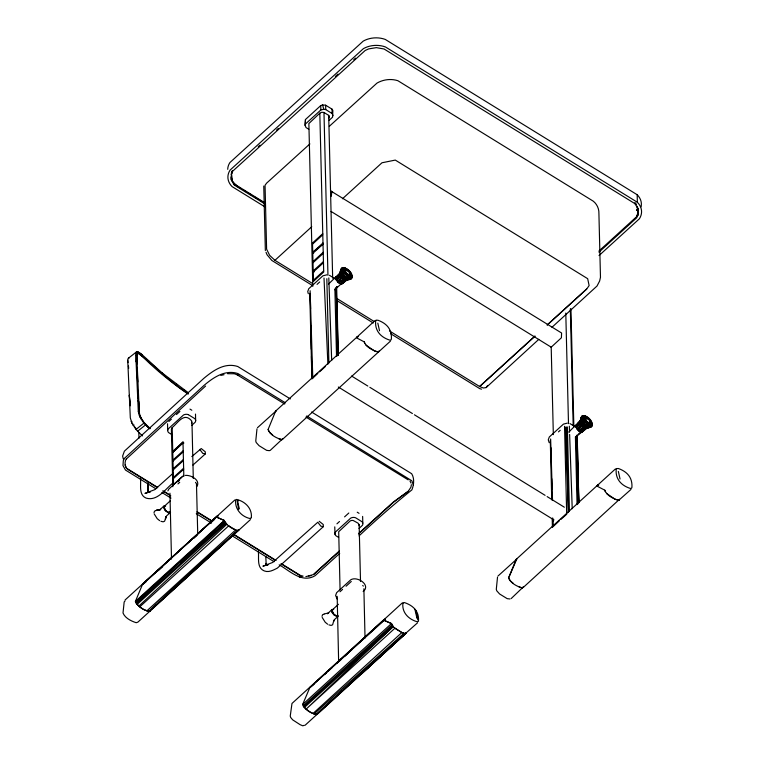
<?xml version="1.0" encoding="UTF-8"?>
<svg xmlns="http://www.w3.org/2000/svg" width="764" height="764" viewBox="0 0 764 764"><rect width="100%" height="100%" fill="white"/><g stroke="black" fill="none" stroke-linecap="round" stroke-linejoin="round"><path stroke-width="1.15" d="M348.155 274.572L348.05 278.764L344.096 280.063L340.104 283.702C336.752 282.919 344.965 278.583 346.78 278.106L347.668 274.314C339.598 265.309 355.795 274.314 347.668 274.314M588.328 422.645L588.223 426.837L584.269 428.136L580.277 431.775L578.52 430.657L579.446 431.345L583.438 427.706L586.953 426.178L587.841 422.387C579.78 413.381 595.968 422.387 587.841 422.387M137.644 430.409L137.625 431.221L142.476 435.891M264.993 204.017L234.519 185.222L231.282 179.817L231.435 173.915L232.457 170.926L231.215 174.775M359.099 525.699L359.137 524.572L357.972 523.12L353.083 520.446L351.593 520.437L350.218 520.924L338.7 531.706L340.066 589.779M598.957 252.168L636.651 217.826L638.035 214.98L638.188 209.069L634.951 203.663L384.063 48.991L376.365 47.645L368.659 48.896L365.192 50.472L232.819 171.06L231.435 173.915M165.425 519.501L165.922 516.598L165.377 518.603M136.756 363.912L136.384 355.403L137.243 353.35L136.307 352.042L135.734 353.999L138.322 411.7L140.003 417.096L143.938 423.141L135.982 429.435L132.019 423.351L130.319 417.937L127.731 360.245L128.314 358.287L136.307 352.042L138.093 351.908L140.805 353.531L162.207 372.985L188.412 392.811M136.078 361.773L136.852 353.98L135.849 352.787M256.981 428.843L255.759 441.048L256.207 442.509L259.082 445.698L266.655 450.359L269.463 450.684M497.517 577.135L496.294 589.34L496.743 590.801L499.618 593.991L507.191 598.651L509.999 598.976M342.826 282.384C343.217 285.306 337.678 282.833 341.527 283.988L345.949 280.13M352.214 276.759C350.284 282.966 340.247 278.602 340.295 272.92C339.932 262.348 352.538 270.437 352.214 276.759L349.769 273.798M580.478 420.868C578.061 420.687 572.828 430.543 577.097 424.899L581.032 420.735L580.067 421.184M585.845 418.538L581.805 416.237C577.689 421.547 583.944 429.874 590.133 427.42C596.407 424.373 586.895 413.219 581.805 416.237L579.809 421.68L580.573 424.784L584.269 428.136L585.701 428.413L588.242 427.296L582.254 431.918L580.277 431.775M589.502 422.731L591.24 427.066L585.033 428.365L580.707 431.794L582.254 431.918L585.405 428.279M411.357 484.682L410.965 487.155L408.224 491.281L393.517 502.263L358.488 533.988M329.179 120.282L332.569 117.188L332.865 110.551L332.025 109.147L325.626 105.203L322.618 104.935L320.746 105.585L305.476 119.499L305.094 125.382L306.02 127.54L308.761 129.231M329.017 118.076L329.303 116.405L328.692 115.374L323.974 112.47L321.768 112.279L319.81 113.167L308.876 123.539L312.801 286.338M268.154 429.444C269.912 435.05 276.769 438.202 281.916 439.73L282.842 438.584M615.469 468.905L516.187 559.363L508.633 577.794C510.6 583.343 517.247 586.513 522.452 588.032L523.378 586.886M598.747 485.016L597.563 485.216L597.142 486.171L604.792 490.192C606.75 495.846 613.511 498.615 618.611 500.43L630.959 489.438M218.227 516.072L217.033 516.225L142.658 584.04L135.409 601.373C137.596 606.759 144.415 610.512 149.734 611.343L150.155 610.465M145.924 581.939L142.553 584.565L217.033 516.225M396.554 641.445L406.228 632.63L316.964 714.445C311.435 713.891 304.893 709.871 302.639 704.484L309.783 687.676L402.122 603.063M342.081 283.845L348.059 279.223L345.529 280.34L343.265 279.634L340.4 276.711L339.636 273.608L341.632 268.164L345.662 270.466M238.177 500.324L237.766 502.33L239.352 508.805M136.546 428.47L135.982 429.435L137.625 431.221L145.561 424.918L145.58 424.096C141.168 419.742 138.418 413.687 139.086 407.393L136.746 355.069L136.384 355.403M143.938 423.141L144.129 422.521L143.766 422.855L149.563 428.766M154.003 512.759L154.519 511.145L155.999 510.553M322.026 616.347L322.542 614.724L324.012 614.141M191.602 423.132L191.668 420.926C184.057 411.786 178.136 422.74 172.167 427.563L171.375 429.167L172.826 486.735M305.094 125.382L305.476 119.499M638.198 211.857L636.622 216.699L598.928 251.041M311.578 412.016L411.691 473.737C414.613 478.465 413.907 484.911 411.892 489.877C393.785 504.431 376.079 519.902 359.051 535.889M268.097 429.492L275.651 411.061L356.712 337.306L358.211 336.714M508.69 577.737L516.75 559.114L498.013 576.008M126.432 458.553C124.379 461.771 124.618 466.221 127.235 469.029L157.623 487.757M374.933 320.613L356.712 337.306L356.607 337.879L364.256 341.89C366.157 347.544 373.023 350.313 378.075 352.128L379.001 350.982M523.283 587.449L619.537 499.274M167.908 490.899L168.739 489.17L181.956 476.956M196.94 486.496C200.703 480.107 190.962 474.864 185.413 475.399M232.332 170.878L231.406 172.779L232.457 181.517L234.519 185.222M636.956 210.472L637.873 208.572L636.469 210.291M637.548 214.799L636.622 216.699L638.035 214.98M347.171 273.97L345.509 277.198L338.433 282.67L337.659 281.964L346.713 273.55M587.344 422.034L585.682 425.271L578.606 430.743L577.842 430.036L586.886 421.623M342.243 282.919L342.492 283.53L346.751 279.404M345.529 280.34L349.96 279.357L352.099 277.762L349.721 274.18M348.527 271.392L349.005 270.561M588.7 419.465L589.178 418.624M136.489 354.324L137.892 353.102C155.092 365.498 169.837 382.554 188.46 393.68M331.27 196.3L331.853 191.678M586.714 289.002L547.215 324.977L586.714 289.002L589.12 285.564L587.669 278.688L395.294 160.087L381.971 162.78L342.492 198.755M389.449 330.917L479.63 386.517L483.306 387.997L486.114 387.596L487.661 385.467M270.131 450.473L282.9 438.536M511.173 598.575L523.436 586.828M257.478 427.706L276.215 410.812M312.256 378.648L317.843 373.405M552.792 526.94L559.229 520.933M304.253 725.303L302.811 725.8L300.166 724.702L292.669 719.841L290.692 717.482L290.244 716.097L291.982 703.463L383.948 619.671M165.358 505.758L163.467 506.522L164.804 510.256L168.682 512.988L170.582 512.224M170.171 512.205L168.004 512.262L165.807 510.705L163.973 506.647L170.401 500.687M170.401 511.794L168.691 512.491L166.495 511.336L164.27 508.566L163.973 506.647M333.381 609.347L331.49 610.111L331.805 612.231L334.279 615.297L337.927 616.538L334.603 619.461L333.562 621.371L333.944 620.187L332.607 624.809L331.127 625.401L328.95 624.904M338.185 615.794L336.026 615.851L333.82 614.294L331.996 610.235L338.423 604.276M383.853 620.196L391.483 623.539L393.193 626.604L306.116 709.135L394.959 628.189L401.874 632.525L405.245 633.719L417.593 622.765M305.123 725.237L406.133 633.155L361.391 673.972L405.302 633.671L401.874 632.525L394.902 628.247M164.145 505.787L159.466 510.161L160.698 509.33L156.267 510.342L159.695 510.323M135.887 602.806L224.387 521.105L224.253 520.437L216.613 517.094M332.159 609.376L327.489 613.75L328.721 612.919L324.289 613.931M136.88 353.684L137.892 353.102L137.071 351.755M137.53 353.436L138.771 353.235L138.093 351.908M138.408 353.579L139.841 353.751L139.354 352.51M139.478 354.085L140.719 354.964L140.805 353.531M140.719 354.964L142.152 356.253L142.419 354.983M139.678 415.988L140.041 415.654L139.143 415.119M134.12 425.032L133.137 425.424M141.732 419.111L141.369 419.455L140.786 417.354L140.003 417.096M138.876 606.024L226.784 524.314L224.387 521.105L135.543 602.051M339.015 661.5L341.489 659.217M344.784 656.18L352.204 649.343M126.432 458.916L205.592 386.04M314.014 684.238L309.783 687.676L385.4 619.232M324.499 674.602L326.247 672.989M327.995 671.384L332.359 667.364M336.733 663.353L338.481 661.748M341.097 659.332L350.714 650.498M353.331 648.082L384.779 619.165L383.795 620.253L391.435 623.586L393.135 626.652L394.959 628.189M486.114 387.596L538.801 339.35M551.971 327.288L597.018 286.022L599.635 281.009L600.475 277.313L598.909 213.414C599.119 208.763 596.894 203.978 593.227 201.152L397.872 80.707C390.987 78.491 383.289 79.475 377.034 83.066L329.322 126.299M258.213 146.774L259.97 145.17M276.625 130.004L278.373 128.4M335.358 76.495L337.984 74.098M353.77 59.716L355.518 58.121M305.581 123.883L320.861 109.968L323.745 109.242L325.731 109.586L332.13 113.53L333.056 115.689M311.76 226.717L274.935 260.323L312.428 283.434M322.761 233.66L312.514 242.99L313.46 281.372L323.697 272.032L319.81 113.167M312.543 244.117L322.79 234.787M312.743 252.301L323.019 244.098L312.772 253.428L313.632 253.409L312.743 252.301L322.991 242.971M312.973 261.613L323.21 252.282M313.001 262.74L323.239 253.409M323.439 261.594L313.202 270.924L314.09 272.032L313.23 272.051L323.468 262.721M313.431 280.235L323.669 270.905M317.06 284.38L319.667 282.002M168.863 421.499L171.403 419.178M176.494 414.537L179.893 411.452M336.857 276.301L340.056 273.388M328.568 284.055L336.313 276.444C333.362 282.871 341.317 275.909 341.728 272.356L341.231 268.909L345.519 270.752M337.526 276.348L340.725 273.436M346.312 273.082C342.425 273.407 339.359 282.489 336.408 280.35L340.4 276.711L342.406 273.655L345.968 272.595M334.833 289.136L337.325 286.863M334.756 289.728L341.412 283.673M191.764 425.347L195.164 422.253A4.66 3.495 -1.4 0 0 194.725 418.596L188.326 414.651M172.75 451.343L182.988 442.012L183.876 443.082L183.016 443.072L172.769 452.403L182.988 442.012L183.828 476.373M172.96 460.071L183.198 450.741M172.989 461.131L183.226 451.801M173.17 468.8L183.417 459.47M173.199 469.86L183.436 460.53M173.39 477.529L183.627 468.198M173.409 478.579L183.656 469.249M183.799 475.313L173.562 484.643L172.167 427.563M177.85 481.817L179.559 480.26M177.964 483.918L179.702 482.332M319.533 371.867L325.435 366.481M282.747 439.157L390.423 341.145M125.067 600.007L216.718 516.569M234.892 499.952L216.986 516.273L216.556 517.142L224.196 520.485C226.698 525.642 232.972 529.891 238.578 530.397M217.549 516.053L142.658 584.04M158.263 570.698L162.675 566.678M193.531 538.563L197.064 535.354M210.291 523.302L214.694 519.291M224.253 520.437L135.409 601.373C137.921 606.463 144.052 611.047 149.734 611.343M136.422 603.617L225.265 522.671L180.304 562.333M137.119 604.439L225.963 523.502M139.898 606.721L228.742 525.785M148.541 611.486L237.384 530.55L146.803 610.913L235.646 529.977L228.684 525.833M152.79 608.068L156.314 604.859M158.95 602.452L168.624 593.638M170.382 592.033L173.905 588.834M175.663 587.229L190.618 573.602M193.254 571.195L208.209 557.577M210.845 555.17L224.922 542.354M228.446 539.145L238.998 529.528L238.521 530.455L237.337 530.598M149.219 611.506L238.062 530.569M250.363 519.663L137.892 622.125L136.221 622.708C131.227 621.151 125.048 618.114 123.014 612.986L124.169 601.994L125.048 600.962M599.024 255.558L639.353 218.819A21.067 15.824 -1.4 0 0 637.357 202.269L637.176 194.734L385.237 39.413A21.067 15.824 -1.4 0 0 363.187 41.141L229.935 162.531A21.067 15.824 -1.4 0 0 227.72 169.322M336.943 523.827L339.493 521.506M344.583 516.875L348.823 513.007M359.004 528.449L362.394 525.355A4.66 3.495 -1.4 0 0 361.955 521.697L355.556 517.753A4.66 3.495 -1.4 0 0 350.686 518.135L335.406 532.05A4.66 3.495 -1.4 0 0 335.854 535.707L338.595 537.398M339.98 591.766L342.587 589.397M346.063 586.227L351.278 581.48M363.167 591.527C371.304 585.234 357.323 575.76 350.791 579.78L336.628 592.683L335.606 595.49L337.258 599.186M558.465 431.889L560.203 430.304M579.809 421.68L575.989 425.749M568.741 432.128L576.066 424.832L577.699 424.421M586.141 420.668L582.579 421.728C581.547 423.294 576.896 430.791 576.132 427.582L580.917 422.788L581.91 420.429L581.414 416.982L585.692 418.825M577.842 430.036L577.154 429.253L583.457 422.989L586.485 421.155M578.329 434.181L581.652 431.154M575.769 437.046L582.922 431.116M302.639 704.484L391.483 623.539M391.961 624.971L303.117 705.907C306.469 709.957 311.34 713.366 316.458 714.607M303.652 706.719L392.495 625.773M304.349 707.55L393.193 626.604M313.03 713.461L401.874 632.525M315.78 714.588L404.624 633.652M320.909 710.367L334.976 697.542M338.5 694.333L342.014 691.134M343.781 689.529L353.455 680.714M355.212 679.11L359.615 675.109M361.372 673.504L371.046 664.69M372.803 663.085L377.206 659.074M378.963 657.47L393.918 643.851M560.91 519.396L566.697 514.267L564.548 426.341M309.888 143.918L266.598 183.15L265.051 185.289L266.607 249.179L269.644 255.348L274.897 260.295M313.842 574.089L339.226 551.083M358.497 533.625L393.517 501.9L408.224 491.281M339.226 551.446L313.832 574.452L305.848 576.648M339.703 553.413L315.074 575.703C302.038 583.524 289.871 570.88 279.194 564.825M173.485 482.609C165.597 488.482 157.795 501.48 146.191 498.138C138.389 494.938 141.244 484.92 140.471 478.484M192.939 465.075L205.325 453.911L205.277 451.801L201.228 448.544L191.84 456.566M319.199 521.287L323.258 524.515L323.344 526.654L277.361 568.101C273.378 570.097 268.785 572.799 264.229 570.909C256.437 567.728 259.177 557.73 258.337 551.293M314.042 714.015L403.812 633.451M173.266 473.126L154.691 489.686L144.94 493.42L147.681 492.608M169.904 512.95L166.581 515.872L164.585 521.22L163.104 521.812L160.927 521.315M134.474 427.477L134.894 427.133L136.183 428.814M142.438 421.193L142.858 420.859L143.766 422.855M581.805 431.717L586.924 427.477L581.308 431.832M551.379 347.018L561.397 337.774L561.597 333.008L331.146 191.181L331.662 191.248M597.247 485.608L598.069 485.025M585.701 428.413L590.725 426.971L589.063 427.191M357.027 336.924L357.533 336.733M275.651 411.061L276.157 410.87M516.187 559.363L516.693 559.162M128.314 358.287L129.078 358.01M350.542 278.908L351.707 278.507L349.568 274.477M299.421 577.298L303.079 576.104L300.443 575.445L281.19 563.584M266.56 565.102L262.911 566.2L272.662 562.447L317.805 522.242L320.832 526.176L323.344 526.654M220.853 375.401L224.062 374.704M378.581 351.937L374.647 351.048L365.966 345.089M619.117 500.229L615.182 499.341L606.511 493.391M308.646 575.999L311.34 575.626M348.928 271.86L350.046 271.755M589.101 419.933L590.219 419.828M326.791 274.839L322.914 275.814L308.761 288.716L307.739 291.581L308.312 293.701M567.327 423.132L563.45 424.115L549.297 437.008L548.275 439.873L549.221 442.719M345.71 272.089L341.728 272.356C343.456 275.718 346.894 279.777 351.068 278.994L349.32 274.658M585.883 420.162L581.91 420.429L585.682 425.271L590.4 427.277L589.168 422.817M164.585 505.988L165.683 505.959M156.267 510.342L158.005 510.285M332.607 609.576L333.706 609.548M337.812 616.042L334.517 614.924L332.292 612.155L331.996 610.235M268.03 564.5L265.834 564.558L267.534 565.054M150.069 491.768L147.872 491.806L149.572 492.331M227.529 373.701L234.29 373.758L238.798 375.325M281.973 439.682L278.545 438.603M522.509 587.984L519.081 586.895M345.538 271.602L341.288 271.096C341.288 273.111 335.568 281.343 335.558 277.905L339.55 274.266L340.782 269.959L342.262 267.687L345.911 270.284M585.711 419.675L581.461 419.169L579.838 423.113L575.846 426.751L576.132 427.582M205.325 453.911L202.804 453.405L199.805 449.471M345.471 271.144L341.116 269.912L340.677 270.895C341.327 275.126 345.586 280.35 350.227 279.204L348.995 274.744M481.549 389.162L479.773 388.656L390.509 333.629M585.644 419.216L581.289 417.984L579.733 422.33L575.922 426.341M132.019 423.351L132.793 423.6M349.272 272.347L350.924 273.025M589.445 420.42L591.097 421.098M265.805 564.042L267.916 565.007M147.844 491.319L149.945 492.293M131.141 421.365L132.048 421.89M240.526 188.297L237.48 186.426L232.457 181.517L231.158 176.704M243.573 190.169L246.619 192.041M248.653 193.292L251.7 195.164M253.734 196.415L257.802 198.907M259.827 200.158L263.895 202.661M237.126 374.799L284.695 404.013M305.944 417.068L408.157 479.849M637.367 202.269L385.419 46.948A21.067 15.824 -1.4 0 0 363.368 48.667L230.117 170.066A21.067 15.824 -1.4 0 0 232.113 186.617L264.611 206.662M331.06 211.437L551.006 347.057L550.672 346.522M264.965 202.88L234.491 184.095L232.457 181.517M329.465 275.307L335.348 278.936M570.001 423.6L574.9 426.627M336.752 298.428L374.245 321.548M312.4 285.478L271.831 260.457L267.075 254.784L266.044 252.321M336.752 300.481L373.262 322.991M351.621 376.06L367.828 386.059M369.852 387.31L412.398 413.534M414.422 414.785L545.095 495.339M547.119 496.59L564.348 507.21M338.328 387.023L553.986 519.94M290.339 398.923L237.757 366.51C224.769 362.289 213.29 370.473 203.816 378.361L124.379 451.18L122.622 456.079L123.281 458.963M285.459 402.867L237.938 373.567C225.151 369.337 213.29 377.54 203.998 385.419L124.551 458.247L123.31 460.654L122.985 465.601L125.487 470.061L155.827 488.769M306.698 415.96L411.863 480.795L413.477 485.178M189.988 409.103L191.821 410.23M357.227 512.205L359.051 513.332M172.272 434.859L168.615 432.605A4.66 3.495 -1.4 0 1 168.175 428.948L183.446 415.033A4.66 3.495 -1.4 0 1 188.326 414.651M127.244 468.666L157.623 487.394M163.706 491.147L168.768 494.27M197.131 511.756L212.325 521.115M233.593 534.227L276.129 560.461M162.684 490.88L170.792 495.884M197.122 512.119L212.316 521.478M233.593 534.59L275.116 560.193M281.19 563.947L300.433 575.808M161.892 492.503L170.993 498.118M196.272 513.704L211.447 523.053M231.664 535.526L274.133 561.712M340.534 283.721L344.86 280.302L349.215 279.127L348.604 274.715M589.703 420.926L591.775 422.387M349.53 272.853L351.602 274.314M586.084 418.357L582.435 415.759L581.92 416.886C578.778 420.84 584.479 426.455 588.395 427.553L589.388 427.2L588.777 422.788M339.273 283.272L338.433 282.67M634.951 203.663L636.288 204.628M513.179 583.266L510.4 580.946L508.824 578.453M272.643 434.964L269.864 432.644L268.288 430.161M327.68 624.236L325.235 622.278L322.198 617.465M159.657 520.647L157.212 518.689L154.175 513.876M138.57 413.286L139.554 414.088M583.276 415.549L586.418 418.271M343.103 267.476L346.235 270.198M138.322 411.7L139.334 412.665L138.828 401.644L137.826 400.623M589.875 421.413L592.215 423.648M349.702 273.34L352.042 275.575M142.152 356.253L148.493 362.356A388.026 294.914 -2.4 0 0 168.863 379.88A380.93 289.518 -2.4 0 0 188.068 394.043M150.336 428.671L145.58 424.096L145.217 424.44L149.181 428.251M577.154 429.253L576.581 428.423M584.298 415.616L586.809 418.3M344.125 267.543L346.636 270.227M336.981 281.181L337.659 281.964M362.747 585.463L363.33 586.131M589.942 421.871L592.396 424.832M336.408 280.35L335.959 279.509M634.922 202.536L636.278 204.255M585.453 415.979L587.258 418.443M345.28 267.906L347.085 270.37M195.517 482.361L196.472 483.746L197.723 533.587M589.894 422.253L592.272 425.834M265.882 563.374L267.028 565.303M149.056 492.589L147.901 490.66L147.633 483.545L148.187 492.217L147.844 482.733M589.741 422.549L591.88 426.579M586.723 416.638L587.745 418.691M346.55 268.565L347.572 270.618M409.991 481.014L411.022 483.087M605.279 491.691L604.792 490.192M125.095 464.846L125.869 467.215M364.256 341.89L364.743 343.399M637.482 207.034L638.255 209.928M322.618 104.935L323.745 109.242M416.991 618.324L414.881 609.261M618.353 471.436L620.043 478.999M377.817 323.143L379.507 330.697M576.486 424.517L576.6 425.023M415.912 610.665L417.822 619.843M588.003 417.545L588.242 419.044M347.821 269.472L348.069 270.972M237.184 500.477L238.569 509.33M637.09 206.204L638.007 213.844M127.731 360.245L128.008 362.547M128.419 366.004L128.696 368.305M130.3 405.569L129.297 395.198L130.252 405.751M231.091 177.783L231.282 179.817M136.555 359.242L136.88 363.922M137.119 367.436L137.711 382.086M265.347 250.592L263.761 186.044M138.972 412.999L138.685 406.849M265.805 556.631L266.139 563.746M183.704 389.554L183.742 390.433M176.35 384.197L176.398 385.066M169.188 378.667L169.226 379.546M162.207 372.985L162.245 373.854M148.818 361.143L148.865 362.012M137.94 390.328L138.313 398.588M324.012 278.048L327.899 364.256M155.417 367.14L155.464 368.019M137.119 372.068L137.539 381.389M136.746 355.069L137.081 362.795M565.446 427.181L568.454 512.548L566.372 427M138.781 432.29L139 438.211M569.342 426.216L569.543 432.109M569.629 434.468L572.217 508.709M328.806 277.915L331.671 360.417M334.756 526.874L335.014 534.313M550.643 439.013L552.525 500.353M553.098 519.234L553.317 526.31M310.108 290.712L312.782 378.018M576.744 435.767L578.74 502.511M338.242 355.403L336.208 287.474L337.382 355.814M577.212 439.08L578.826 502.712M577.192 434.831L578.845 502.559M576.171 436.273L577.823 504.001M575.416 436.865L577.068 504.593M570.937 308.828L573.859 426.914M570.326 308.847L573.181 425.347M565.79 313.068L568.492 423.628M567.375 426.971L569.428 511.336M551.188 346.665L553.337 434.63M550.968 447.828L551.226 458.524M551.723 478.722L551.98 489.418M552.678 517.935L552.764 521.506M550.29 440.436L551.742 499.847M552.21 518.861L552.41 527.179M362.633 516.416L362.795 523.092M359.137 524.572L360.522 581.519M336.647 286.538L338.337 355.461M332.025 109.147L332.13 113.53M334.909 289.757L336.532 356.301M328.692 115.374L332.674 278.239M325.626 105.203L325.731 109.586M323.974 112.47L327.957 275.336M326.83 278.679L328.892 363.034M320.746 105.585L320.861 109.968M309.783 293.328L311.874 378.877L311.454 356.377M195.488 414.078L195.651 420.754M191.965 422.024L193.292 478.465M169.942 493.2L171.499 559.095M167.526 423.772L167.688 430.447M363.884 588.767L365.03 638.074M337.172 596.302L338.643 661.739M310.308 294.78L310.566 308.99M310.881 325.579L311.32 349.272M577.212 457.493L577.383 466.947M336.542 302.114L336.762 313.928M637.176 194.734A21.067 15.824 -1.4 0 1 641.091 206.815M402.934 603.044C401.663 612.518 408.597 619.241 417.039 621.734L418.481 621.247C419.341 611.305 413.162 605.47 404.366 602.557L402.934 603.044M376.041 320.269L375.649 321.214C374.78 330.984 381.064 337.459 389.869 340.161L391.006 339.951L391.388 339.006C391.97 329.294 386.794 323.497 377.96 320.231L376.041 320.269M616.577 468.561L616.185 469.507C615.326 479.276 621.6 485.751 630.405 488.454L631.541 488.244L631.933 487.298C632.506 477.596 627.33 471.789 618.496 468.533L616.577 468.561M251.327 517.61L250.449 518.651C241.672 516.827 234.653 509.359 235.694 499.942L236.487 499.436C244.948 501.289 252.33 508.299 251.327 517.61M336.045 277.236L335.816 277.676L340.305 272.805L336.045 277.236M534.924 336.16L479.63 386.517L534.953 336.179"/></g></svg>
